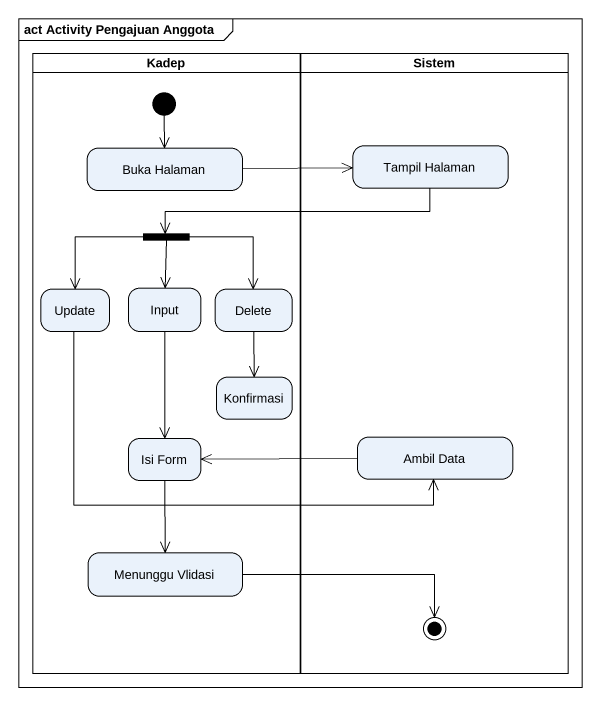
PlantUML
@startuml
mainframe act Activity Pengajuan Anggota
hide empty description
state Kadep <<partition>> {
  state "Buka Halaman" as Buka_Halaman
  state fork1 <<fork>>
  state Update
  state Input
  state Delete
  state Konfirmasi
  state "Isi Form" as Isi_Form
  state "Menunggu Vlidasi" as Menunggu_Vlidasi
  [*] --> Buka_Halaman
}
state Sistem <<partition>> {
  state "Tampil Halaman" as Tampil_Halaman
  state "Ambil Data" as Ambil_Data
  state final1 <<end>>
}
Tampil_Halaman -left-> fork1
Buka_Halaman -right-> Tampil_Halaman
fork1 --> Update
fork1 --> Input
fork1 --> Delete
Update -right-> Ambil_Data
Input --> Isi_Form
Delete --> Konfirmasi
Isi_Form --> Menunggu_Vlidasi
Ambil_Data -left-> Isi_Form
Menunggu_Vlidasi -right-> final1
@enduml
